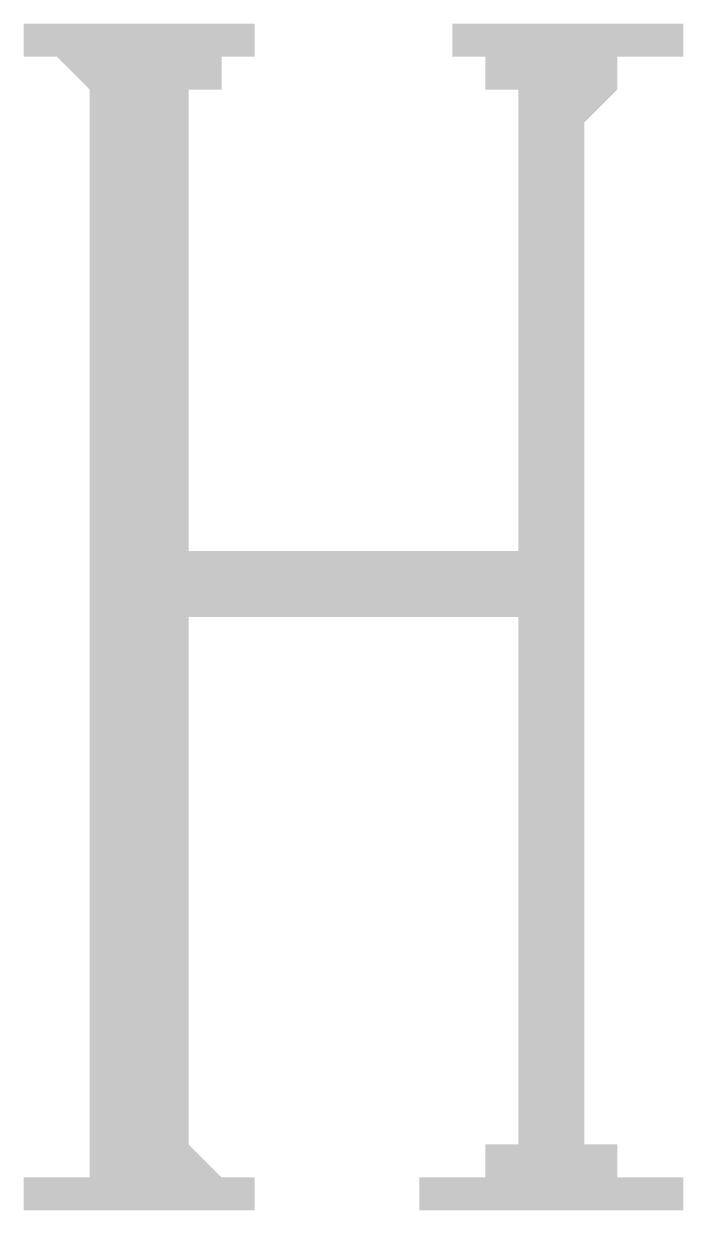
# Model space of a CAD drawing. Header units: inches. Extents: x 11 to 286, y 6 to 196.
# Drawn here: x 110.589 to 111.435, y 55.174 to 56.698 of the extents above; entities that cross this region are included whole.
import ezdxf

# ---------------------------------------------------------------- set-up
doc = ezdxf.new("R2010")
doc.units = ezdxf.units.IN
doc.header["$MEASUREMENT"] = 0
doc.layers.add('PDF_实体填充', color=7, linetype='Continuous', true_color=0xffffff)

msp = doc.modelspace()

# ---------------------------------------------------------------- hatches: boundary and pattern name
at = {"layer": 'PDF_实体填充', "transparency": 33554559}
msp.add_hatch(color=7, dxfattribs=at).paths.add_polyline_path([(111.3084, 55.3014), (111.3084, 55.2591), (111.3508, 55.2591), (111.3508, 55.2168), (111.3931, 55.2168), (111.4354, 55.2168), (111.4354, 55.1744), (111.0968, 55.1744), (111.0968, 55.2168), (111.1391, 55.2168), (111.1814, 55.2168), (111.1814, 55.2591), (111.2238, 55.2591), (111.2238, 55.3014), (111.2238, 55.9364), (110.8004, 55.9364), (110.8004, 55.3014), (110.8004, 55.2591), (110.8428, 55.2168), (110.8851, 55.2168), (110.8851, 55.1744), (110.5888, 55.1744), (110.5888, 55.2168), (110.6311, 55.2168), (110.6734, 55.2168), (110.6734, 55.2591), (110.6734, 55.3014), (110.6734, 56.5714), (110.6734, 56.6138), (110.6311, 56.6561), (110.5888, 56.6561), (110.5888, 56.6984), (110.8851, 56.6984), (110.8851, 56.6561), (110.8428, 56.6561), (110.8428, 56.6138), (110.8004, 56.6138), (110.8004, 56.5714), (110.8004, 56.0211), (111.2238, 56.0211), (111.2238, 56.5714), (111.2238, 56.6138), (111.1814, 56.6138), (111.1814, 56.6561), (111.1391, 56.6561), (111.1391, 56.6984), (111.4354, 56.6984), (111.4354, 56.6561), (111.3931, 56.6561), (111.3508, 56.6561), (111.3508, 56.6138), (111.3084, 56.5714)], flags=0)

doc.saveas('drawing.dxf')
